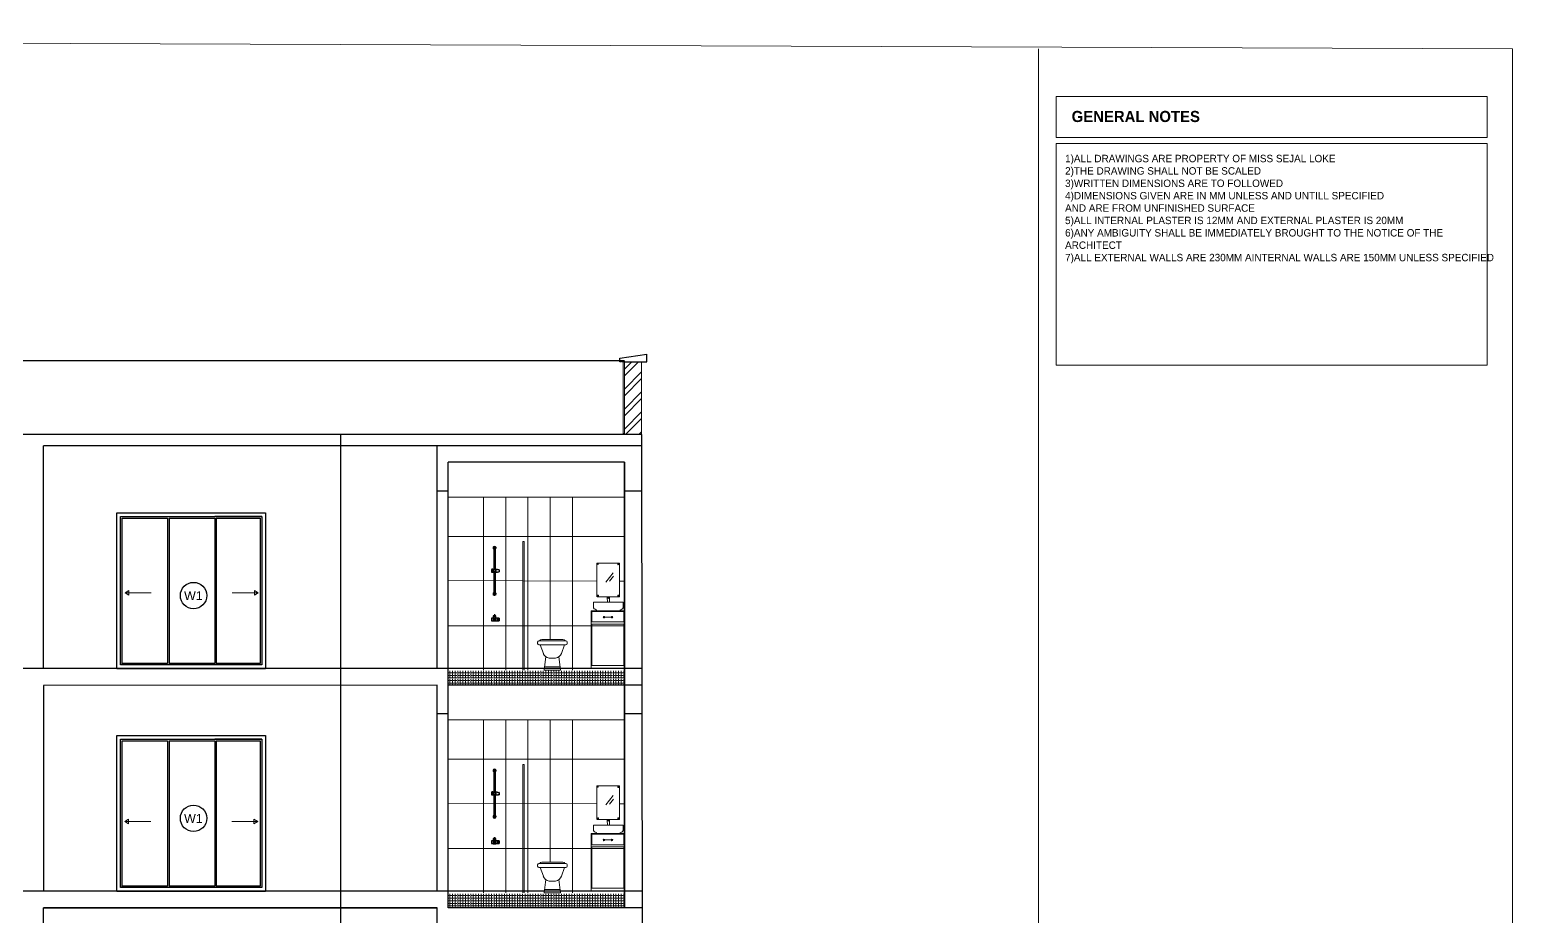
# Model space of a CAD drawing. Header units: millimetres. Extents: x -1932176 to 78768, y -1967 to 1266654.
# Drawn here: x -346881 to -326919, y 405922 to 417863 of the extents above; entities that cross this region are included whole.
import ezdxf
from ezdxf.lldxf.tags import DXFTag

# ---------------------------------------------------------------- set-up
doc = ezdxf.new("R2010")
doc.units = ezdxf.units.MM
for name, color, linetype, lineweight in [('HATCH', 250, 'Continuous', 13), ('PLASTER', 252, 'Continuous', 15), ('SHEET', 7, 'Continuous', 13)]:
    doc.layers.add(name, color=color, linetype=linetype, lineweight=lineweight)
doc.styles.get("Standard").update_dxf_attribs({"font": 'arial.ttf'})
tags = doc.linetypes.add('CENTER2', pattern=[28.575, 19.05, -3.175, 3.175, -3.175]).pattern_tags.tags
tags[10:11] = [DXFTag(74, 4), DXFTag(75, 0), DXFTag(340, '0'), DXFTag(46, 0.0), DXFTag(50, 0.0), DXFTag(44, 0.0), DXFTag(45, 0.0)]
tags[8:9] = [DXFTag(74, 4), DXFTag(75, 0), DXFTag(340, '0'), DXFTag(46, 0.0), DXFTag(50, 0.0), DXFTag(44, 0.0), DXFTag(45, 0.0)]
tags[6:7] = [DXFTag(74, 4), DXFTag(75, 0), DXFTag(340, '0'), DXFTag(46, 0.0), DXFTag(50, 0.0), DXFTag(44, 0.0), DXFTag(45, 0.0)]
tags[4:5] = [DXFTag(74, 4), DXFTag(75, 0), DXFTag(340, '0'), DXFTag(46, 0.0), DXFTag(50, 0.0), DXFTag(44, 0.0), DXFTag(45, 0.0)]

# ---------------------------------------------------------------- blocks, each defined once
blk = doc.blocks.new('md-xibet4')
at = {"lineweight": 20}
for p, q in [((0, 470), (-160, 470)), ((0, 470), (160, 470)), ((-225, 430), (-225, 408)), ((205, 450), (-205, 450)), ((-205, 388), (205, 388)), ((-193, 452), (-194, 450)), ((-138, 257), (-188, 388)), ((138, 257), (188, 388)), ((225, 408), (225, 430)), ((-101, 207), (-125, 0)), ((-125, 0), (125, 0)), ((-119, 50), (119, 50)), ((0, 182), (-47, 182)), ((0, 182), (47, 182)), ((101, 207), (125, 0))]:
    blk.add_line(p, q, dxfattribs=at)
for centre, radius, start, end in [((-160, 430), 40, 90, 146.4991), ((160, 430), 40, 33.5009, 90), ((-205, 430), 20, 90, 180), ((-205, 408), 20, 180, 270), ((-27, 299), 119, 200.7366, 259.9985), ((27, 299), 119, 280.0015, 339.2634), ((205, 430), 20, 0, 90), ((205, 408), 20, 270, 0)]:
    blk.add_arc(centre, radius, start, end, dxfattribs=at)
blk = doc.blocks.new('4')
at = {"linetype": 'CENTER2'}
for p, q in [((14203, 17330), (14206, 17330)), ((14248, 17330), (14208, 17330)), ((14228, 17355), (14228, 17352)), ((14228, 17350), (14228, 17310)), ((14228, 17305), (14228, 17308)), ((14253, 17330), (14250, 17330)), ((14203, 16710), (14206, 16710)), ((14248, 16710), (14208, 16710)), ((14228, 16735), (14228, 16732)), ((14228, 16730), (14228, 16690)), ((14228, 16685), (14228, 16688)), ((14253, 16710), (14250, 16710))]:
    blk.add_line(p, q, dxfattribs=at)
at = {"linetype": 'Continuous'}
for p, q in [((14216, 17344), (14216, 17344)), ((14216, 17316), (14217, 17316)), ((14216, 17316), (14216, 17316)), ((14217, 17316), (14217, 17037)), ((14239, 17035), (14239, 17316)), ((14240, 17344), (14240, 17344)), ((14240, 17344), (14240, 17344)), ((14240, 17316), (14240, 17316)), ((14186, 17037), (14186, 17003)), ((14191, 17038), (14187, 17038)), ((14187, 17002), (14211, 17002)), ((14191, 17042), (14191, 17038)), ((14205, 17043), (14192, 17043)), ((14205, 17038), (14205, 17042)), ((14211, 17038), (14206, 17038)), ((14211, 17002), (14211, 17038)), ((14212, 17037), (14211, 17037)), ((14211, 17003), (14212, 17003)), ((14212, 17038), (14212, 17002)), ((14217, 17038), (14212, 17038)), ((14212, 17002), (14217, 17002)), ((14217, 17002), (14217, 16724)), ((14239, 16724), (14239, 17004)), ((14244, 17038), (14240, 17038)), ((14240, 17002), (14244, 17002)), ((14244, 17002), (14244, 17038)), ((14245, 17037), (14244, 17037)), ((14244, 17003), (14245, 17003)), ((14245, 17038), (14245, 17002)), ((14264, 17038), (14245, 17038)), ((14245, 17002), (14265, 17002)), ((14285, 17005), (14291, 17005)), ((14291, 17035), (14287, 17035)), ((14292, 17034), (14292, 17006)), ((14216, 16724), (14216, 16724)), ((14216, 16696), (14216, 16696)), ((14216, 16696), (14217, 16696)), ((14240, 16724), (14240, 16724)), ((14240, 16724), (14240, 16724)), ((14240, 16696), (14240, 16696))]:
    blk.add_line(p, q, dxfattribs=at)
for centre, radius, start, end in [((14228, 17330), 18.6, 131.1964, 180), ((14228, 17330), 18.6, 180, 228.8036), ((14228, 17330), 18.6, 50.7864, 129.2096), ((14228, 17330), 18.4, 50.5178, 129.482), ((14203, 17314), 32.9, 65.2351, 66.0433), ((14216, 17344), 0.2, 65.5982, 131.1964), ((14228, 17330), 18.4, 230.5178, 309.482), ((14216, 17316), 0.2, 228.8036, 294.4018), ((14228, 17330), 18.6, 230.7909, 234.1407), ((14228, 17330), 18.6, 305.861, 309.2142), ((14228, 17330), 18.6, 311.1964, 48.8036), ((14240, 17344), 0.2, 48.8036, 114.4018), ((14240, 17316), 0.2, 245.5982, 311.1964), ((14254, 17346), 32.9, 245.2351, 246.0433), ((14187, 17037), 0.7, 90, 180), ((14187, 17003), 0.7, 180, 270), ((14192, 17042), 0.688, 87.7284, 180.9461), ((14191, 17038), 0.497, 272.3758, 359.1496), ((14205, 17042), 0.694, 359.8673, 92.0106), ((14211, 17038), 0.2, 0, 90), ((14211, 17002), 0.2, 270, 0), ((14212, 17038), 0.3, 90, 180), ((14212, 17037), 0.2, 270, 0), ((14212, 17003), 0.2, 0, 90), ((14212, 17002), 0.3, 180, 270), ((14228, 17052), 17.9, 229.8448, 310.1553), ((14228, 16988), 17.9, 49.8447, 130.1485), ((14225, 17054), 23.7, 283.559, 308.2699), ((14225, 16986), 23.7, 51.7301, 76.441), ((14244, 17038), 0.3, 0, 90), ((14244, 17037), 0.2, 180, 270), ((14244, 17003), 0.2, 90, 180), ((14244, 17002), 0.3, 270, 0), ((14245, 17038), 0.2, 90, 180), ((14245, 17002), 0.2, 180, 270), ((14285, 17005), 0.5, 241.4304, 270), ((14287, 17035), 0.5, 90, 122.7788), ((14228, 16710), 18.6, 131.1964, 228.8036), ((14228, 16709), 18.4, 50.5178, 129.482), ((14228, 16710), 18.6, 125.861, 129.2142), ((14216, 16724), 0.2, 65.5982, 131.1964), ((14203, 16694), 32.9, 65.2351, 66.0433), ((14228, 16710), 18.4, 230.5178, 309.482), ((14216, 16696), 0.2, 228.8036, 294.4018), ((14228, 16710), 18.6, 230.7864, 309.2096), ((14228, 16710), 18.6, 50.7909, 54.1407), ((14228, 16710), 18.6, 0, 48.8036), ((14240, 16724), 0.2, 48.8036, 114.4018), ((14228, 16710), 18.6, 311.1964, 0), ((14254, 16726), 32.9, 245.2351, 246.0433), ((14240, 16696), 0.2, 245.5982, 311.1964)]:
    blk.add_arc(centre, radius, start, end, dxfattribs=at)
for points in [[(14216, 17344), (14216, 17344), (14216, 17344), (14216, 17344)], [(14216, 17316), (14216, 17316), (14216, 17316), (14216, 17316)], [(14240, 17344), (14240, 17344), (14240, 17344), (14240, 17344)], [(14240, 17316), (14240, 17316), (14240, 17316), (14240, 17316)], [(14265, 17002), (14265, 17002), (14265, 17002), (14265, 17002)], [(14216, 16724), (14216, 16724), (14216, 16724), (14216, 16724)], [(14216, 16695), (14216, 16695), (14216, 16695), (14216, 16696)], [(14240, 16724), (14240, 16724), (14240, 16724), (14240, 16724)], [(14240, 16696), (14240, 16695), (14240, 16695), (14240, 16695)]]:
    blk.add_open_spline(points, degree=3, dxfattribs=at)
for points, knots in [([(14206, 17038), (14206, 17038), (14206, 17038), (14206, 17038), (14205, 17038), (14205, 17038), (14205, 17038), (14205, 17038)], [0, 0, 0, 0, 0.210954, 0.443523, 0.682745, 0.948925, 1, 1, 1, 1]), ([(14287, 17035), (14287, 17035), (14287, 17035), (14286, 17034), (14285, 17034), (14285, 17033), (14284, 17033), (14283, 17033), (14282, 17032), (14281, 17032), (14280, 17032), (14279, 17032), (14279, 17032), (14278, 17031), (14277, 17031), (14276, 17032), (14275, 17032), (14274, 17032), (14274, 17032), (14273, 17032), (14272, 17033), (14271, 17033), (14270, 17034), (14270, 17034), (14269, 17034), (14268, 17035), (14267, 17035), (14267, 17036), (14266, 17036), (14266, 17037), (14265, 17037), (14265, 17037), (14265, 17037), (14264, 17038), (14264, 17038), (14264, 17038), (14264, 17038), (14264, 17038), (14264, 17038), (14264, 17038), (14264, 17038), (14264, 17038), (14264, 17038), (14264, 17038), (14264, 17038)], [0, 0, 0, 0, 0.008846, 0.041069, 0.073546, 0.106685, 0.139278, 0.170814, 0.201197, 0.226509, 0.25339, 0.27973, 0.305369, 0.330153, 0.354039, 0.377174, 0.400828, 0.425757, 0.451598, 0.478545, 0.506736, 0.536249, 0.567071, 0.59907, 0.631965, 0.665324, 0.694879, 0.726225, 0.757493, 0.788401, 0.818759, 0.848435, 0.877364, 0.905542, 0.933022, 0.959907, 0.986399, 0.9898, 0.990586, 0.991028, 0.991515, 0.992746, 0.995623, 1, 1, 1, 1]), ([(14265, 17002), (14266, 17002), (14266, 17002), (14266, 17002), (14266, 17002), (14266, 17002), (14266, 17002), (14266, 17002), (14266, 17002), (14266, 17002), (14266, 17002), (14266, 17002), (14266, 17002), (14266, 17002), (14267, 17003), (14267, 17003), (14267, 17003), (14268, 17003), (14268, 17004), (14269, 17004), (14270, 17004), (14270, 17005), (14271, 17005), (14272, 17006), (14273, 17006), (14273, 17006), (14274, 17007), (14275, 17007), (14276, 17007), (14277, 17007), (14277, 17007), (14278, 17007), (14279, 17007), (14280, 17007), (14281, 17007), (14281, 17006), (14282, 17006), (14283, 17006), (14284, 17005), (14284, 17005), (14285, 17005), (14285, 17005)], [0, 0, 0, 0, 0.001042, 0.004445, 0.007114, 0.008833, 0.010107, 0.011683, 0.014488, 0.02111, 0.035104, 0.065553, 0.097886, 0.129708, 0.16198, 0.194958, 0.228681, 0.263102, 0.298109, 0.333532, 0.369204, 0.405423, 0.442722, 0.479334, 0.514785, 0.548795, 0.581279, 0.612324, 0.642133, 0.670933, 0.69828, 0.72528, 0.752928, 0.781176, 0.809928, 0.83915, 0.869999, 0.902406, 0.936228, 0.97148, 1, 1, 1, 1]), ([(14292, 17034), (14292, 17034), (14292, 17034), (14292, 17035), (14291, 17035), (14291, 17035), (14291, 17035), (14291, 17035), (14291, 17035), (14291, 17035)], [0, 0, 0, 0, 0.027183, 0.199163, 0.36611, 0.531326, 0.703622, 0.881814, 1, 1, 1, 1]), ([(14291, 17005), (14291, 17005), (14291, 17005), (14291, 17005), (14291, 17005), (14291, 17005), (14292, 17005), (14292, 17005), (14292, 17006)], [0, 0, 0, 0, 0.152956, 0.328784, 0.513481, 0.680618, 0.843396, 1, 1, 1, 1])]:
    blk.add_open_spline(points, degree=3, knots=knots, dxfattribs=at)
blk = doc.blocks.new('6')
at = {"linetype": 'CENTER2'}
for p, q in [((14248, 16572), (14208, 16572)), ((14228, 16592), (14228, 16552)), ((14298, 16522), (14258, 16522)), ((14278, 16542), (14278, 16502))]:
    blk.add_line(p, q, dxfattribs=at)
at = {"linetype": 'Continuous'}
for p, q in [((14216, 16572), (14210, 16572)), ((14210, 16572), (14210, 16503)), ((14216, 16572), (14217, 16522)), ((14216, 16572), (14240, 16572)), ((14216, 16572), (14216, 16572)), ((14217, 16521), (14216, 16572)), ((14216, 16572), (14216, 16572)), ((14240, 16572), (14239, 16521)), ((14240, 16572), (14247, 16572)), ((14240, 16522), (14240, 16572)), ((14240, 16572), (14240, 16572)), ((14240, 16572), (14240, 16572)), ((14246, 16503), (14247, 16572)), ((14186, 16540), (14186, 16505)), ((14210, 16540), (14187, 16540)), ((14187, 16504), (14210, 16504)), ((14227, 16511), (14227, 16511)), ((14291, 16540), (14246, 16540)), ((14246, 16504), (14291, 16504)), ((14278, 16535), (14278, 16510)), ((14282, 16513), (14282, 16513)), ((14286, 16531), (14284, 16531)), ((14284, 16513), (14286, 16513)), ((14286, 16532), (14286, 16531)), ((14287, 16531), (14286, 16531)), ((14287, 16513), (14286, 16513)), ((14286, 16513), (14286, 16513)), ((14291, 16531), (14287, 16531)), ((14287, 16531), (14287, 16531)), ((14287, 16513), (14291, 16513)), ((14287, 16513), (14287, 16513)), ((14292, 16540), (14292, 16532)), ((14292, 16512), (14292, 16505))]:
    blk.add_line(p, q, dxfattribs=at)
for centre, radius, start, end in [((14210, 16572), 0.2, 90, 180.6), ((14216, 16572), 0.2, 0.6, 90), ((14240, 16572), 0.2, 90, 179.4), ((14247, 16572), 0.2, 359.4, 90), ((14187, 16540), 0.7, 90, 180), ((14187, 16505), 0.7, 180, 270), ((14211, 16503), 0.5, 180.6, 268.0058), ((14228, 17002), 500, 268.0058, 271.9942), ((14228, 16522), 11.4, 180.6, 359.4), ((14228, 16522), 11.3, 185.1754, 354.6312), ((14217, 16521), 0.522, 91.6911, 99.9868), ((14239, 16521), 0.495, 79.5315, 88.2754), ((14246, 16503), 0.5, 271.9942, 359.4), ((14284, 16536), 4.2, 243.6047, 270.3535), ((14284, 16509), 4.2, 89.6465, 116.3953), ((14285, 16532), 0.5, 229.8888, 270), ((14285, 16513), 0.5, 90, 130.1112), ((14287, 16532), 0.534, 225.636, 269.425), ((14287, 16513), 0.529, 90.3737, 134.5653), ((14291, 16540), 0.5, 0, 90), ((14291, 16532), 1, 270, 0), ((14291, 16512), 1, 0, 90), ((14291, 16505), 0.5, 270, 0)]:
    blk.add_arc(centre, radius, start, end, dxfattribs=at)
for points, knots in [([(14287, 16532), (14286, 16532), (14285, 16533), (14283, 16534), (14282, 16535), (14280, 16535), (14279, 16535), (14278, 16535), (14277, 16535), (14275, 16535), (14274, 16535), (14271, 16534), (14270, 16533), (14268, 16532), (14267, 16531), (14266, 16529), (14265, 16528), (14264, 16525), (14264, 16524), (14264, 16521), (14264, 16520), (14265, 16517), (14266, 16516), (14267, 16514), (14268, 16513), (14270, 16512), (14271, 16511), (14274, 16510), (14275, 16510), (14278, 16509), (14279, 16510), (14282, 16510), (14283, 16511), (14285, 16512), (14286, 16512), (14287, 16513)], [0, 0, 0, 0, 0.0625, 0.0625, 0.125, 0.125, 0.15625, 0.15625, 0.1875, 0.1875, 0.25, 0.25, 0.3125, 0.3125, 0.375, 0.375, 0.4375, 0.4375, 0.5, 0.5, 0.5625, 0.5625, 0.625, 0.625, 0.6875, 0.6875, 0.75, 0.75, 0.8125, 0.8125, 0.875, 0.875, 0.9375, 0.9375, 1, 1, 1, 1]), ([(14282, 16513), (14281, 16513), (14280, 16512), (14278, 16512), (14278, 16512), (14276, 16512), (14275, 16512), (14273, 16513), (14273, 16513), (14271, 16515), (14269, 16516), (14268, 16519), (14267, 16521), (14267, 16524), (14268, 16526), (14269, 16529), (14271, 16530), (14273, 16532), (14273, 16532), (14275, 16533), (14276, 16533), (14278, 16533), (14278, 16533), (14280, 16533), (14281, 16532), (14282, 16532)], [0, 0, 0, 0, 0.0625, 0.0625, 0.125, 0.125, 0.1875, 0.1875, 0.25, 0.25, 0.375, 0.375, 0.5, 0.5, 0.625, 0.625, 0.75, 0.75, 0.8125, 0.8125, 0.875, 0.875, 0.9375, 0.9375, 1, 1, 1, 1])]:
    blk.add_open_spline(points, degree=3, knots=knots, dxfattribs=at)

msp = doc.modelspace()

# ---------------------------------------------------------------- hatches: boundary and pattern name
at = {"layer": 'HATCH'}
h = msp.add_hatch(dxfattribs=at)
h.set_pattern_fill('ANSI32', color=256, scale=20)
h.set_pattern_definition([(45, (-1163385.42, 120050.92), (-134.70384, 134.70384), []), (45, (-1163295.62, 120050.92), (-134.70384, 134.70384), [])])
h.paths.add_polyline_path([(-355041.87237, 412408.97816), (-354811.87237, 412408.97816), (-354811.87237, 412428.97816), (-354811.8148, 413409.86683), (-355041.8148, 413409.86683)])
h.paths.add_polyline_path([(-338641.77159, 413390.97816), (-338871.77159, 413390.97816), (-338871.77159, 412408.97816), (-338641.77159, 412408.97816)])
h = msp.add_hatch(dxfattribs=at)
h.set_pattern_fill('ANGLE', color=256, scale=5)
h.set_pattern_definition([(0, (-1232439.166, 565281.6), (0, 34.925), [25.4, -9.525]), (90, (-1232439.166, 565281.6), (-34.925, 2e-15), [25.4, -9.525])])
h.paths.add_polyline_path([(-338871.63803, 409036.44327), (-338871.63803, 409236.44327), (-341235.44401, 409236.44327), (-341235.44401, 409036.44327)])
h = msp.add_hatch(dxfattribs=at)
h.set_pattern_fill('ANGLE', color=256, scale=5)
h.set_pattern_definition([(0, (-1232439.166, 562281.6), (0, 34.925), [25.4, -9.525]), (90, (-1232439.166, 562281.6), (-34.925, 2e-15), [25.4, -9.525])])
h.paths.add_polyline_path([(-338871.63803, 406036.44327), (-338871.63803, 406236.44327), (-341235.44401, 406236.44327), (-341235.44401, 406036.44327)])

# ---------------------------------------------------------------- linework, layer by layer
at = {"color": 18, "linetype": 'Continuous', "lineweight": 30, "ltscale": 5, "true_color": 0x000000}
for p, q in [((-338933.57758, 413440.98611), (-338571.42992, 413492.25417)), ((-338933.57758, 413390.98611), (-338933.57758, 413440.98611)), ((-338571.42992, 413390.98611), (-338571.42992, 413492.25417)), ((-338915.10357, 413390.98611), (-338933.57758, 413390.98611)), ((-338867.50375, 413390.98611), (-338900.82178, 413390.98611)), ((-338867.50375, 413390.98611), (-338637.50375, 413390.98611)), ((-338671.36418, 413390.98611), (-338571.42992, 413390.98611))]:
    msp.add_line(p, q, dxfattribs=at)
at = {"color": 252, "ltscale": 30}
msp.add_line((-354816.14021, 413408.97816), (-338871.77159, 413408.97816), dxfattribs=at)
at = {"linetype": 'ByBlock', "lineweight": 20}
for p, q in [((-338871.82915, 413391.87478), (-338641.82915, 413391.87478)), ((-338871.77159, 413391.87478), (-338871.77159, 412408.97816)), ((-338641.77159, 413390.97816), (-338871.77159, 413390.97816)), ((-338641.77159, 412408.97816), (-338641.77159, 413391.87478)), ((-341245.74713, 411566.44327), (-338871.63803, 411566.44327)), ((-341245.74713, 408566.44327), (-338871.63803, 408566.44327))]:
    msp.add_line(p, q, dxfattribs=at)
for p, q in [((-338871.77159, 412408.97816), (-338871.77159, 412428.97816)), ((-338871.63803, 412036.44327), (-341245.74713, 412036.44327)), ((-338871.63803, 412036.44327), (-338871.63803, 409036.44327)), ((-338871.63803, 409036.44327), (-341245.74713, 409036.44327)), ((-338871.63803, 409036.44327), (-341235.44401, 409036.44327)), ((-338871.63803, 409036.44327), (-338871.63803, 406036.44327)), ((-338871.63803, 406036.44327), (-341235.44401, 406036.44327))]:
    msp.add_line(p, q)
at = {"ltscale": 30}
for p, q in [((-338641.77159, 412408.97816), (-355041.87237, 412408.97816)), ((-346694.91974, 409258.97816), (-346694.91974, 412258.97816)), ((-341395.74713, 412258.97816), (-346694.91974, 412258.97816)), ((-342693.02504, 409033.04084), (-342693.02504, 412408.97816)), ((-341395.74713, 409258.97816), (-341395.74713, 412258.97816)), ((-338641.63803, 412258.97816), (-341395.74713, 412258.97816)), ((-338641.63803, 412408.97816), (-338621.75177, 389923.99132)), ((-341245.74713, 409034.32945), (-341245.74713, 412036.44327)), ((-338871.63803, 409036.44327), (-338871.63803, 412036.44327)), ((-341395.74713, 409258.97816), (-341395.74713, 411736.41372)), ((-341395.74713, 411654.0973), (-341245.74713, 411654.0973)), ((-341245.74713, 409258.97816), (-341245.74713, 411736.41372)), ((-338871.63803, 411654.0973), (-338641.63803, 411654.0973)), ((-345656.34, 411306.47816), (-345023.34, 411306.47816)), ((-345023.34, 411286.47816), (-345023.34, 409328.97816)), ((-345003.34, 411286.47816), (-345003.34, 409328.97816)), ((-343756.34, 411306.47816), (-344389.34, 411306.47816)), ((-344389.34, 411286.47816), (-344389.34, 409328.97816)), ((-344369.34, 411286.47816), (-344369.34, 409328.97816)), ((-338641.63803, 409258.97816), (-355044.41204, 409258.97816)), ((-345706.34, 409258.97816), (-345706.34, 409308.97816)), ((-345706.34, 409258.97816), (-343706.34, 409258.97816)), ((-342693.02504, 406033.04084), (-342693.02504, 409408.97816)), ((-341395.74713, 409034.19589), (-346694.91974, 409029.4777)), ((-341395.74713, 406258.97816), (-341395.74713, 409034.19589)), ((-338641.63803, 409036.64805), (-341245.74713, 409034.32945)), ((-341245.74713, 406034.32945), (-341245.74713, 409036.44327)), ((-338871.63803, 406036.44327), (-338871.63803, 409036.44327)), ((-346694.91974, 409029.4777), (-346694.91974, 406258.97816)), ((-341395.74713, 408654.0973), (-341245.74713, 408654.0973)), ((-338871.63803, 408654.0973), (-338641.63803, 408654.0973)), ((-341395.74713, 406258.97816), (-341395.74713, 408513.87883)), ((-341245.74713, 406036.44327), (-341245.74713, 408513.87883)), ((-345656.34, 408306.47816), (-345023.34, 408306.47816)), ((-345023.34, 408286.47816), (-345023.34, 406328.97816)), ((-345003.34, 408286.47816), (-345003.34, 406328.97816)), ((-343756.34, 408306.47816), (-344389.34, 408306.47816)), ((-344389.34, 408286.47816), (-344389.34, 406328.97816)), ((-344369.34, 408286.47816), (-344369.34, 406328.97816)), ((-338641.63803, 406258.97816), (-354814.41204, 406258.97816)), ((-345706.34, 406258.97816), (-345706.34, 406308.97816)), ((-345706.34, 406258.97816), (-343706.34, 406258.97816)), ((-346694.91974, 403036.44327), (-346694.91974, 406036.44327)), ((-341395.74713, 406036.44327), (-346694.91974, 406036.44327)), ((-346694.91974, 406029.4777), (-346694.91974, 406036.44327)), ((-342693.02504, 402810.50596), (-342693.02504, 406186.44327)), ((-341395.74713, 403036.44327), (-341395.74713, 406036.44327)), ((-341395.74713, 406034.19589), (-341395.74713, 406036.44327)), ((-338641.63803, 406036.64805), (-341245.74713, 406034.32945)), ((-338641.63803, 406036.44327), (-341245.74713, 406036.44327)), ((-341395.74713, 406034.19589), (-346694.91974, 406029.4777))]:
    msp.add_line(p, q, dxfattribs=at)
at = {"linetype": 'ByBlock', "lineweight": 20, "transparency": 33554559}
for p, q in [((-340771.73388, 409236.44327), (-340771.73388, 411566.44327)), ((-340471.73388, 409236.44327), (-340471.73388, 411566.44327)), ((-340171.73388, 409236.44327), (-340171.73388, 411566.44327)), ((-339871.73388, 409651.2249), (-339871.73388, 411566.44327)), ((-339571.73388, 409236.44327), (-339571.73388, 411566.44327)), ((-338871.63803, 411036.44327), (-341235.44401, 411036.44327)), ((-339243.00281, 410436.44327), (-341245.74713, 410443.5301)), ((-338871.63803, 410436.44327), (-338940.60281, 410436.44327)), ((-339319.19297, 409836.44327), (-341245.74713, 409836.44327)), ((-339328.7988, 409836.44327), (-338883.18361, 409836.44327)), ((-340771.73388, 406236.44327), (-340771.73388, 408566.44327)), ((-340471.73388, 406236.44327), (-340471.73388, 408566.44327)), ((-340171.73388, 406236.44327), (-340171.73388, 408566.44327)), ((-339871.73388, 406651.2249), (-339871.73388, 408566.44327)), ((-339571.73388, 406236.44327), (-339571.73388, 408566.44327)), ((-338871.63803, 408036.44327), (-341235.44401, 408036.44327)), ((-339243.00281, 407436.44327), (-341245.74713, 407443.5301)), ((-338871.63803, 407436.44327), (-338940.60281, 407436.44327)), ((-339319.19297, 406836.44327), (-341245.74713, 406836.44327)), ((-339328.7988, 406836.44327), (-338883.18361, 406836.44327))]:
    msp.add_line(p, q, dxfattribs=at)
at = {"linetype": 'Continuous', "lineweight": 18, "ltscale": 50, "transparency": 33554559}
for p, q in [((-338940.60281, 410679.43053), (-339243.00281, 410679.43053)), ((-339243.00281, 410679.43053), (-339243.00281, 410225.83053)), ((-338940.60281, 410225.83053), (-338940.60281, 410679.43053)), ((-339026.61235, 410547.32773), (-339122.27543, 410424.33234)), ((-339019.98281, 410501.85142), (-339072.90281, 410433.81142)), ((-339287.78958, 410151.44085), (-339287.78958, 410075.84085)), ((-338890.23884, 410151.44085), (-339287.78958, 410151.44085)), ((-339241.58245, 410225.83053), (-338940.60281, 410225.83053)), ((-339101.497, 410151.44085), (-339103.93947, 410219.16822)), ((-339076.53142, 410151.44085), (-339074.08894, 410219.16822)), ((-338940.60281, 407679.43053), (-339243.00281, 407679.43053)), ((-339243.00281, 407679.43053), (-339243.00281, 407225.83053)), ((-338940.60281, 407225.83053), (-338940.60281, 407679.43053)), ((-339026.61235, 407547.32773), (-339122.27543, 407424.33234)), ((-339019.98281, 407501.85142), (-339072.90281, 407433.81142)), ((-339287.78958, 407151.44085), (-339287.78958, 407075.84085)), ((-338890.23884, 407151.44085), (-339287.78958, 407151.44085)), ((-339241.58245, 407225.83053), (-338940.60281, 407225.83053)), ((-339101.497, 407151.44085), (-339103.93947, 407219.16822)), ((-339076.53142, 407151.44085), (-339074.08894, 407219.16822))]:
    msp.add_line(p, q, dxfattribs=at)
at = {"linetype": 'Continuous', "lineweight": 13, "ltscale": 50}
for p, q in [((-345544.17295, 410308.30921), (-345594.17295, 410278.30921)), ((-345244.17295, 410278.30921), (-345594.17295, 410278.30921)), ((-345594.17295, 410278.30921), (-345544.17295, 410278.30921)), ((-345544.17295, 410248.30921), (-345594.17295, 410278.30921)), ((-345544.17295, 410278.30921), (-345544.17295, 410308.30921)), ((-345544.17295, 410278.30921), (-345544.17295, 410248.30921)), ((-344153.6419, 410278.30921), (-343803.6419, 410278.30921)), ((-343853.6419, 410278.30921), (-343853.6419, 410308.30921)), ((-343853.6419, 410308.30921), (-343803.6419, 410278.30921)), ((-343803.6419, 410278.30921), (-343853.6419, 410278.30921)), ((-343853.6419, 410278.30921), (-343853.6419, 410248.30921)), ((-343853.6419, 410248.30921), (-343803.6419, 410278.30921)), ((-345551.6619, 407229.12394), (-345601.6619, 407199.12394)), ((-345251.6619, 407199.12394), (-345601.6619, 407199.12394)), ((-345601.6619, 407199.12394), (-345551.6619, 407199.12394)), ((-345551.6619, 407169.12394), (-345601.6619, 407199.12394)), ((-345551.6619, 407199.12394), (-345551.6619, 407229.12394)), ((-345551.6619, 407199.12394), (-345551.6619, 407169.12394)), ((-344161.13085, 407199.12394), (-343811.13085, 407199.12394)), ((-343861.13085, 407199.12394), (-343861.13085, 407229.12394)), ((-343861.13085, 407229.12394), (-343811.13085, 407199.12394)), ((-343811.13085, 407199.12394), (-343861.13085, 407199.12394)), ((-343861.13085, 407199.12394), (-343861.13085, 407169.12394)), ((-343861.13085, 407169.12394), (-343811.13085, 407199.12394))]:
    msp.add_line(p, q, dxfattribs=at)
at = {"linetype": 'Continuous', "lineweight": 18, "ltscale": 50}
for p, q in [((-338890.23884, 410151.44085), (-338890.23884, 410075.84085)), ((-338890.23884, 407151.44085), (-338890.23884, 407075.84085))]:
    msp.add_line(p, q, dxfattribs=at)
at = {"ltscale": 30}
for points in [[(-345706.34, 409258.97816), (-345706.34, 411356.47816), (-343706.34, 411356.47816), (-343706.34, 409258.97816)], [(-345023.34, 409328.97816), (-345636.34, 409328.97816), (-345636.34, 411286.47816), (-345023.34, 411286.47816)], [(-345003.34, 411286.47816), (-344389.34, 411286.47816)], [(-344369.34, 411286.47816), (-343776.34, 411286.47816), (-343776.34, 409328.97816), (-344369.34, 409328.97816)], [(-344389.34, 409328.97816), (-345003.34, 409328.97816)], [(-345706.34, 406258.97816), (-345706.34, 408356.47816), (-343706.34, 408356.47816), (-343706.34, 406258.97816)], [(-345023.34, 406328.97816), (-345636.34, 406328.97816), (-345636.34, 408286.47816), (-345023.34, 408286.47816)], [(-345003.34, 408286.47816), (-344389.34, 408286.47816)], [(-344369.34, 408286.47816), (-343776.34, 408286.47816), (-343776.34, 406328.97816), (-344369.34, 406328.97816)], [(-344389.34, 406328.97816), (-345003.34, 406328.97816)]]:
    msp.add_lwpolyline(points, dxfattribs=at)
for points in [[(-345656.34, 409308.97816), (-345656.34, 411306.47816), (-343756.34, 411306.47816), (-343756.34, 409308.97816)], [(-345656.34, 406308.97816), (-345656.34, 408306.47816), (-343756.34, 408306.47816), (-343756.34, 406308.97816)]]:
    msp.add_lwpolyline(points, close=True, dxfattribs=at)
at = {"linetype": 'ByBlock', "lineweight": 20, "transparency": 33554559}
for points in [[(-340241.9344, 409236.44327), (-340241.9344, 410968.6309), (-340224.80261, 410968.6309), (-340224.80261, 409236.44327)], [(-340241.9344, 406236.44327), (-340241.9344, 407968.6309), (-340224.80261, 407968.6309), (-340224.80261, 406236.44327)]]:
    msp.add_lwpolyline(points, dxfattribs=at)
for points in [[(-339319.19297, 410036.9164), (-338868.64485, 410036.9164), (-338868.64485, 409259.27361), (-339319.19297, 409259.27361)], [(-339310.12317, 410029.01171), (-338883.33962, 410029.01171), (-338883.33962, 409886.65866), (-339310.12317, 409886.65866)], [(-339310.21529, 409855.86685), (-338883.18361, 409855.86685), (-338883.18361, 409299.27041), (-339310.21529, 409299.27041)], [(-339037.81436, 409950.5342), (-339150.61294, 409950.5342), (-339150.61294, 409952.67959), (-339037.81436, 409952.67959)], [(-339319.19297, 407036.9164), (-338868.64485, 407036.9164), (-338868.64485, 406259.27361), (-339319.19297, 406259.27361)], [(-339310.21529, 406855.86685), (-338883.18361, 406855.86685), (-338883.18361, 406299.27041), (-339310.21529, 406299.27041)], [(-339310.12317, 407029.01171), (-338883.33962, 407029.01171), (-338883.33962, 406886.65866), (-339310.12317, 406886.65866)], [(-339037.81436, 406950.5342), (-339150.61294, 406950.5342), (-339150.61294, 406952.67959), (-339037.81436, 406952.67959)]]:
    msp.add_lwpolyline(points, close=True, dxfattribs=at)
at = {"linetype": 'Continuous', "lineweight": 18, "ltscale": 50, "transparency": 33554559}
for centre in [(-339232.35188, 410668.22103), (-338955.72281, 410664.39142), (-339227.88281, 410241.03142), (-338955.72281, 410241.03142), (-339232.35188, 407668.22103), (-338955.72281, 407664.39142), (-339227.88281, 407241.03142), (-338955.72281, 407241.03142)]:
    msp.add_circle(centre, 7.56, dxfattribs=at)
at = {"color": 252, "ltscale": 30}
for centre in [(-344674.35314, 410241.91075), (-344674.35314, 407241.91075)]:
    msp.add_circle(centre, 178.13957, dxfattribs=at)
at = {"linetype": 'ByBlock', "lineweight": 20, "transparency": 33554559}
for centre in [(-339148.91166, 409951.32285), (-339041.20801, 409951.32285), (-339148.91166, 406951.32285), (-339041.20801, 406951.32285)]:
    msp.add_circle(centre, 10.63709, dxfattribs=at)
msp.add_arc((-338907.96267, 413390.98611), 7.14089, 0, 180)
at = {"linetype": 'Continuous', "lineweight": 18, "ltscale": 50, "transparency": 33554559}
for centre, radius, start, end in [((-339229.9845, 410115.18552), 69.92446, 214.240922646, 259.449234985), ((-339089.42802, 410218.10288), 14.55051, 175.801215144, 231.225768658), ((-339089.01421, 410201.66232), 23.00478, 49.549592512, 130.450407488), ((-339088.62854, 410218.10356), 14.55051, 308.872284301, 4.296837811), ((-338948.04391, 410115.18552), 69.92446, 280.550765015, 325.759077354), ((-339229.9845, 407115.18552), 69.92446, 214.240922646, 259.449234985), ((-339089.42802, 407218.10288), 14.55051, 175.801215144, 231.225768658), ((-339089.01421, 407201.66232), 23.00478, 49.549592512, 130.450407488), ((-339088.62854, 407218.10356), 14.55051, 308.872284301, 4.296837811), ((-338948.04391, 407115.18552), 69.92446, 280.550765015, 325.759077354)]:
    msp.add_arc(centre, radius, start, end, dxfattribs=at)
for centre in [(-339089.02157, 410210.26975), (-339089.02157, 407210.26975)]:
    msp.add_ellipse(centre, major_axis=(-11.75103, -0.01006), ratio=0.5086201228, dxfattribs=at)
for p in [(-345636.34, 409328.97816), (-345636.34, 409328.97816), (-345636.34, 406328.97816), (-345636.34, 406328.97816)]:
    msp.add_point(p)
at = {"layer": 'PLASTER', "linetype": 'ByBlock', "lineweight": 20}
msp.add_line((-338891.77159, 413391.87478), (-338891.77159, 412408.97816), dxfattribs=at)
at = {"layer": 'SHEET'}
msp.add_line((-333298.23938, 417606.90636), (-333298.23938, 380000.11822), dxfattribs=at)
at = {"layer": 'SHEET', "color": 18, "linetype": 'ByBlock', "lineweight": 9, "true_color": 0x000000}
for p, q in [((-327258.51863, 416412.62154), (-327258.51863, 416961.32708)), ((-327258.51863, 413345.39268), (-327258.51863, 416330.31571)), ((-333060.17105, 413345.39268), (-327258.51863, 413345.39268))]:
    msp.add_line(p, q, dxfattribs=at)
at = {"layer": 'SHEET', "color": 18, "linetype": 'Continuous', "lineweight": 9, "ltscale": 50, "true_color": 0x000000}
msp.add_line((-333060.17105, 416412.62154), (-327573.11562, 416412.62154), dxfattribs=at)
at = {"layer": 'SHEET', "color": 18, "linetype": 'Continuous', "lineweight": 9, "ltscale": 2.5, "true_color": 0x000000}
for p in [(-327573.11562, 416330.31571), (-327258.51863, 416330.31571)]:
    msp.add_line(p, (-333060.17105, 416330.31571), dxfattribs=at)
at = {"layer": 'SHEET'}
msp.add_lwpolyline([(-397320.66447, 417863.34346), (-326918.79622, 417606.90636), (-326918.79622, 380000.11822), (-397320.66447, 380256.55533)], close=True, dxfattribs=at)
at = {"layer": 'SHEET', "color": 18, "linetype": 'Continuous', "lineweight": 9, "ltscale": 2.5, "true_color": 0x000000}
for points in [[(-327258.51863, 416412.62154), (-333060.17105, 416412.62154), (-333060.17105, 416961.32708), (-327258.51863, 416961.32708)], [(-333060.17105, 413894.09823), (-333060.17105, 416330.31571)]]:
    msp.add_lwpolyline(points, dxfattribs=at)
at = {"layer": 'SHEET', "color": 18, "linetype": 'Continuous', "lineweight": 9, "ltscale": 50, "true_color": 0x000000}
msp.add_lwpolyline([(-333060.17105, 413345.39268), (-333060.17105, 413894.09823)], dxfattribs=at)

# ---------------------------------------------------------------- block references
at = {"transparency": 33554559}
for name, p in [('4', (-354850.29773, 393554.31029)), ('6', (-354850.57316, 393397.70867)), ('4', (-354850.29773, 390554.31029)), ('6', (-354850.57316, 390397.70867))]:
    msp.add_blockref(name, p, dxfattribs=at)
at = {"transparency": 33554559, "xscale": 0.8800000000000001, "yscale": 0.8800000000000001, "zscale": 0.8800000000000001}
for p in [(-339843.7641, 409237.6249), (-339843.7641, 406237.6249)]:
    msp.add_blockref('md-xibet4', p, dxfattribs=at)

# ---------------------------------------------------------------- texts
at = {"color": 252, "transparency": 16777216, "char_height": 120, "attachment_point": 1}
for insert in [(-344802.14979, 410300.48665), (-344802.14979, 407300.48665)]:
    msp.add_mtext_dynamic_manual_height_columns('W1', width=74.86437, gutter_width=11139.68641, heights=[0], dxfattribs=dict(at, insert=insert))
at = {"layer": 'SHEET', "linetype": 'ByBlock', "lineweight": 20, "insert": (-332852.23206, 416769.04934), "char_height": 150, "attachment_point": 1}
msp.add_mtext_dynamic_manual_height_columns('{\\fCentury Gothic|b1|i0|c0|p34;GENERAL NOTES}', width=2437.1509055, gutter_width=57.3737, heights=[0], dxfattribs=at)
at = {"layer": 'SHEET', "color": 18, "linetype": 'ByBlock', "lineweight": 9, "true_color": 0x000000, "insert": (-332940.66639, 416177.71099), "char_height": 100, "attachment_point": 1}
msp.add_mtext_dynamic_manual_height_columns('{\\fCentury Gothic|b0|i0|c0|p34;1)ALL DRAWINGS ARE PROPERTY OF MISS SEJAL LOKE\\P2)THE DRAWING SHALL NOT BE SCALED \\P3)WRITTEN DIMENSIONS ARE TO FOLLOWED \\P4)DIMENSIONS GIVEN ARE IN MM UNLESS AND UNTILL SPECIFIED \\PAND ARE FROM UNFINISHED SURFACE \\P5)ALL INTERNAL PLASTER IS 12MM AND EXTERNAL PLASTER IS 20MM\\P6)ANY AMBIGUITY SHALL BE IMMEDIATELY BROUGHT TO THE NOTICE OF THE ARCHITECT \\P7)ALL EXTERNAL WALLS ARE 230MM AINTERNAL WALLS ARE 150MM UNLESS SPECIFIED}', width=5543.582225, gutter_width=57.3737, heights=[0], dxfattribs=at)

doc.saveas('drawing.dxf')
